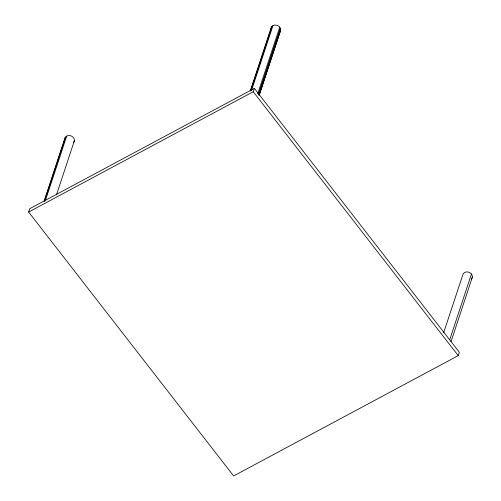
<?xml version="1.0" encoding="UTF-8"?>
<svg xmlns="http://www.w3.org/2000/svg" width="501" height="501" viewBox="0 0 501 501"><rect width="100%" height="100%" fill="white"/><g stroke="black" fill="none" stroke-linecap="round" stroke-linejoin="round"><path stroke-width="0.75" d="M64.723 139.76L65.117 137.65L66.702 136.109A4.922 4.133 18.3 0 1 73.065 137.199A4.922 4.133 18.3 0 1 73.303 142.754M270.985 29.265L271.385 27.154L272.97 25.614A4.922 4.133 18.3 0 1 279.74 27.167L280.635 29.277L280.598 30.367L259.299 94.758M28.645 212.055L29.759 208.679L254.364 88.364L459.342 352.259L458.227 355.635L233.623 475.95L28.645 212.055L253.243 91.733L254.364 88.364M44.069 201.302L65.117 137.65M44.645 200.45L62.274 147.162M63.251 144.2L64.472 140.499M44.489 201.17L65.781 136.779M45.409 200.5L66.702 136.109M56.463 194.895L74.33 140.862M250.218 91.082L271.385 27.154M250.913 89.955L270.74 30.004M250.757 90.675L272.049 26.284M251.427 90.744L272.97 25.614M257.708 93.781L279.74 27.167M258.309 94.795L280.341 28.181M259.255 93.687L263.902 79.628M267.334 69.263L274.429 47.802M276.878 40.399L279.571 32.258M258.848 95.146L280.635 29.277M259.186 95.04L280.598 30.367M443.654 332.733L462.749 275.005A4.922 4.133 18.3 0 1 469.518 272.45A4.922 4.133 18.3 0 1 471.297 279.088M449.679 339.872L471.46 273.997M451.025 341.594L472.318 277.197M253.243 91.733L458.227 355.635"/></g></svg>
